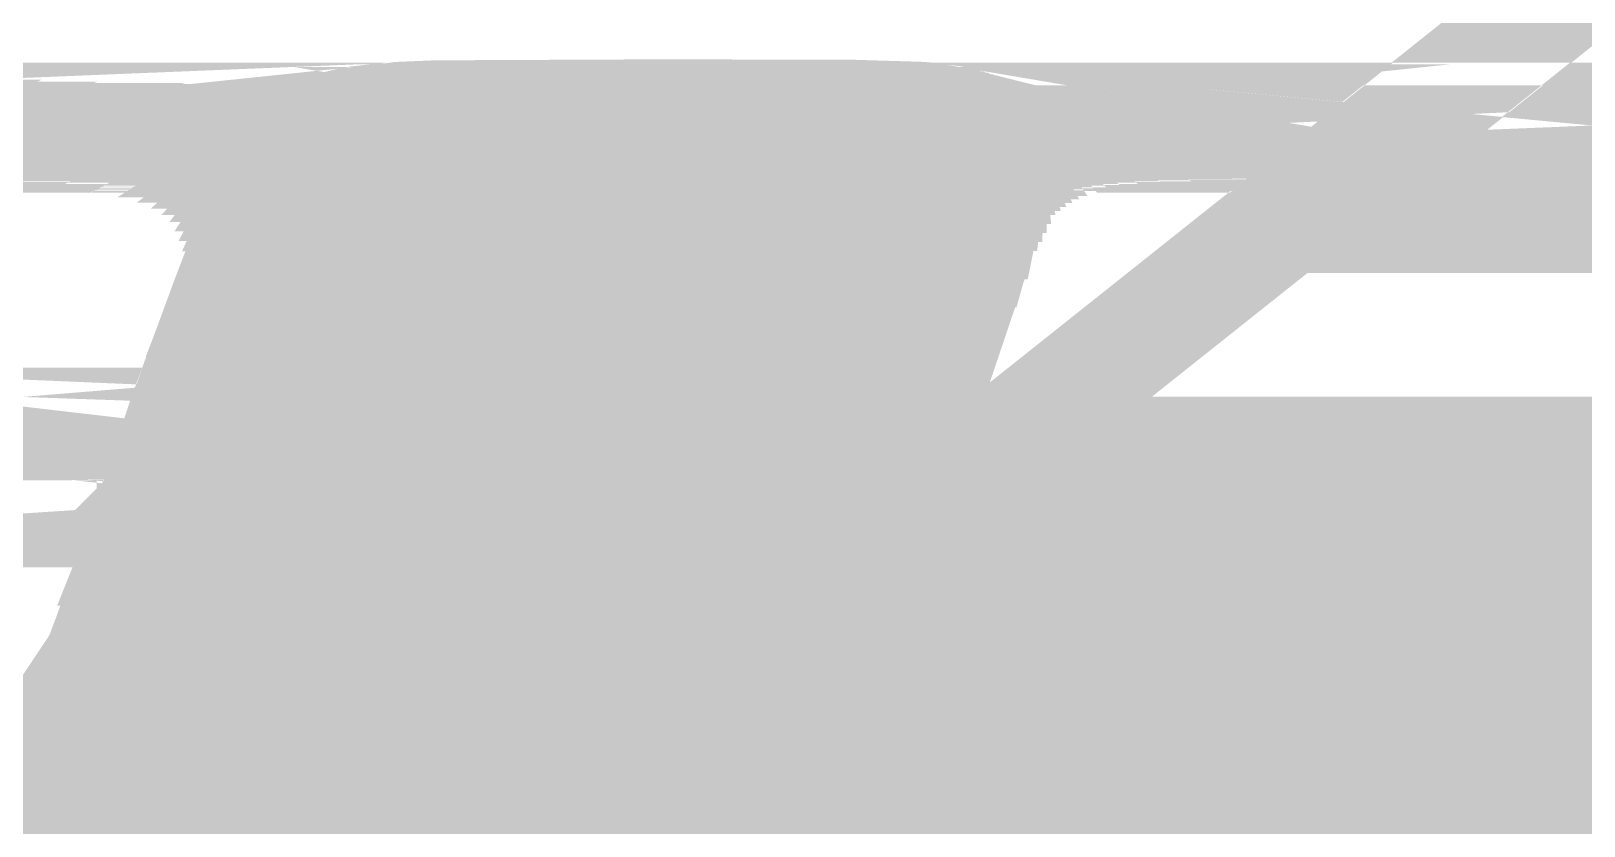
# Model space of a CAD drawing. Extents: x -22 to 239, y -29 to 162.
# Drawn here: x 196.616 to 198.012, y 33.1 to 33.814 of the extents above; entities that cross this region are included whole.
import ezdxf

# ---------------------------------------------------------------- set-up
doc = ezdxf.new("R2010")
doc.units = 0
doc.layers.add('2D_LINE_126', color=255, linetype='CONTINUOUS')

# ---------------------------------------------------------------- blocks, each defined once
blk = doc.blocks.new('SMOOTH_0$1')
at = {"const_width": 0.05}
blk.add_lwpolyline([(-0.025, 0, 1), (0.025, 0, 1)], format="xyb", close=True, dxfattribs=at)
blk = doc.blocks.new('DRAWING_129')
at = {"layer": '2D_LINE_126', "const_width": 0.1}
blk.add_lwpolyline([(-0.1483686667, 1.8909553333), (-0.4433653333, 1.6558786667), (-0.777588, 1.3902053333), (-0.780322, 1.3881973333), (-0.7832033333, 1.386402), (-0.7862133333, 1.384832), (-0.7893386667, 1.3834933333), (-0.790052, 1.383254), (-0.7907846667, 1.3830773333), (-0.79153, 1.3829633333), (-0.792282, 1.382914), (-0.7930353333, 1.38293), (-0.7937853333, 1.38301), (-0.7945246667, 1.3831546667), (-0.7952493333, 1.383362), (-0.7959533333, 1.3836306667), (-0.796632, 1.3839593333), (-0.79728, 1.3843446667), (-0.797892, 1.3847846667), (-0.798464, 1.3852753333), (-0.798992, 1.3858133333), (-0.7994713333, 1.3863946667), (-0.7998993333, 1.3870153333), (-0.8002746667, 1.3876753333), (-0.8011866667, 1.389642), (-0.8019393333, 1.3916773333), (-0.802528, 1.393766), (-0.802948, 1.3958946667), (-0.8031973333, 1.39805), (-0.803274, 1.4002186667), (-0.8031773333, 1.4023866667), (-0.802904, 1.404568), (-0.7987553333, 1.4247073333), (-0.7930866667, 1.444476), (-0.765842, 1.5245086667), (-0.7351, 1.615744), (-0.72806, 1.6408586667), (-0.722942, 1.6664193333), (-0.7219553333, 1.6745286667), (-0.7216013333, 1.6826766667), (-0.7218786667, 1.6908273333), (-0.7227913333, 1.6989653333), (-0.723508, 1.702648), (-0.7245313333, 1.7062653333), (-0.725852, 1.7097846667), (-0.7274613333, 1.7131813333), (-0.729348, 1.716432), (-0.7314993333, 1.7195146667), (-0.733934, 1.7224446667), (-0.7356733333, 1.7242213333), (-0.7375486667, 1.7258573333), (-0.7395473333, 1.7273406667), (-0.741656, 1.728662), (-0.7438626667, 1.729814), (-0.7461526667, 1.7307886667), (-0.748512, 1.73158), (-0.7509433333, 1.7321873333), (-0.7673213333, 1.7349646667), (-0.7839353333, 1.7365253333), (-0.8468006667, 1.7384153333), (-1.022608, 1.738742), (-1.2198706667, 1.73786), (-1.2550533333, 1.7364313333), (-1.290184, 1.732764), (-1.2982513333, 1.7313413333), (-1.3062006667, 1.729294), (-1.3139673333, 1.7266353333), (-1.321504, 1.7233826667), (-1.3288266667, 1.7195193333), (-1.3355213333, 1.7152546667), (-1.3418393333, 1.7104266667), (-1.3477226667, 1.705078), (-1.3531286667, 1.6992473333), (-1.358062, 1.6929146667), (-1.363504, 1.684572), (-1.3682546667, 1.6758006667), (-1.372302, 1.6665986667), (-1.4089826667, 1.571338), (-1.446836, 1.4681333333), (-1.479404, 1.3723893333), (-1.4876253333, 1.3477733333), (-1.50269, 1.3040213333), (-1.520386, 1.2531566667), (-1.5386606667, 1.2011586667), (-1.5566873333, 1.1500353333), (-1.5736353333, 1.1018053333), (-1.5878833333, 1.0611166667), (-1.5945273333, 1.0418753333)], dxfattribs=at)
for points in [[(-0.44289, 1.6552826667), (-0.147894, 1.8903593333), (0.6539666667, 1.8903593333), (0.3463433333, 1.6552826667)], [(-1.2198526667, 1.737098), (-1.095702, 1.7376533333), (-0.8468126667, 1.7376533333), (-0.828356, 1.737098)], [(-1.095702, 1.7376533333), (-1.0226046667, 1.73798), (-0.8468126667, 1.7376533333)], [(-1.2526946667, 1.735764), (-1.2198526667, 1.737098), (-0.828356, 1.737098), (-0.7839826667, 1.735764)], [(-1.2549993333, 1.7356706667), (-1.2526946667, 1.735764), (-0.7839826667, 1.735764), (-0.782986, 1.7356706667)], [(-2.35698, 1.7222706667), (-2.383656, 1.7244246667), (-1.79399, 1.7244246667), (-1.797122, 1.7222706667)], [(-2.383656, 1.7244246667), (-2.383672, 1.7244266667), (-1.7939866667, 1.7244266667), (-1.79399, 1.7244246667)], [(-1.290078, 1.7320086667), (-1.2690033333, 1.7342086667), (-0.7674213333, 1.7342086667), (-0.754448, 1.7320086667)], [(-1.2690033333, 1.7342086667), (-1.2549993333, 1.7356706667), (-0.782986, 1.7356706667), (-0.7674213333, 1.7342086667)], [(-1.29809, 1.730596), (-1.29666, 1.730848), (-0.748726, 1.730848), (-0.7479746667, 1.730596)], [(-1.29666, 1.730848), (-1.2932986667, 1.7314406667), (-0.7511, 1.7314406667), (-0.748726, 1.730848)], [(-1.2932986667, 1.7314406667), (-1.290078, 1.7320086667), (-0.754448, 1.7320086667), (-0.7511, 1.7314406667)], [(-1.305982, 1.7285633333), (-1.3038033333, 1.7291246667), (-0.744188, 1.7291246667), (-0.7431126667, 1.7285633333)], [(-1.3038033333, 1.7291246667), (-1.30011, 1.730076), (-0.7464233333, 1.730076), (-0.744188, 1.7291246667)], [(-1.30011, 1.730076), (-1.29809, 1.730596), (-0.7479746667, 1.730596), (-0.7464233333, 1.730076)], [(-1.3136926667, 1.725924), (-1.3113933333, 1.7267113333), (-0.7399773333, 1.7267113333), (-0.7389173333, 1.725924)], [(-1.3113933333, 1.7267113333), (-1.3076253333, 1.7280006667), (-0.7420353333, 1.7280006667), (-0.7399773333, 1.7267113333)], [(-1.3076253333, 1.7280006667), (-1.305982, 1.7285633333), (-0.7431126667, 1.7285633333), (-0.7420353333, 1.7280006667)], [(-1.321174, 1.7226946667), (-1.3189233333, 1.7236666667), (-0.736196, 1.7236666667), (-0.7352453333, 1.7226946667)], [(-1.3189233333, 1.7236666667), (-1.3152233333, 1.7252633333), (-0.7380273333, 1.7252633333), (-0.736196, 1.7236666667)], [(-1.3152233333, 1.7252633333), (-1.3136926667, 1.725924), (-0.7389173333, 1.725924), (-0.7380273333, 1.7252633333)], [(-2.3250606667, 1.7203826667), (-2.3410666667, 1.720986), (-1.7993706667, 1.720986), (-1.800426, 1.7203826667)], [(-2.28219, 1.7187686667), (-2.3250606667, 1.7203826667), (-1.800426, 1.7203826667), (-1.8038906667, 1.7187686667)], [(-2.268014, 1.7182346667), (-2.28219, 1.7187686667), (-1.8038906667, 1.7187686667), (-1.8053366667, 1.7182346667)], [(-2.0687906667, 1.715216), (-2.0856166667, 1.7153853333), (-1.817676, 1.7153853333), (-1.8211613333, 1.715216)], [(-2.3410666667, 1.720986), (-2.35698, 1.7222706667), (-1.797122, 1.7222706667), (-1.7993706667, 1.720986)], [(-2.0856166667, 1.7153853333), (-2.1080826667, 1.7156113333), (-1.8158633333, 1.7156113333), (-1.817676, 1.7153853333)], [(-2.1080826667, 1.7156113333), (-2.1205146667, 1.7158153333), (-1.814226, 1.7158153333), (-1.8158633333, 1.7156113333)], [(-2.219936, 1.717446), (-2.268014, 1.7182346667), (-1.8053366667, 1.7182346667), (-1.8074733333, 1.717446)], [(-2.1205146667, 1.7158153333), (-2.1624766667, 1.7165033333), (-1.810818, 1.7165033333), (-1.814226, 1.7158153333)], [(-2.1624766667, 1.7165033333), (-2.219936, 1.717446), (-1.8074733333, 1.717446), (-1.810818, 1.7165033333)], [(-1.328444, 1.71886), (-1.328078, 1.7190526667), (-0.732106, 1.7190526667), (-0.7319713333, 1.71886)], [(-1.328078, 1.7190526667), (-1.3226166667, 1.721934), (-0.7345, 1.721934), (-0.732106, 1.7190526667)], [(-1.3226166667, 1.721934), (-1.321174, 1.7226946667), (-0.7352453333, 1.7226946667), (-0.7345, 1.721934)], [(-1.3350846667, 1.7146293333), (-1.332898, 1.716022), (-0.7299906667, 1.716022), (-0.7291826667, 1.7146293333)], [(-1.332898, 1.716022), (-1.328444, 1.71886), (-0.7319713333, 1.71886), (-0.7299906667, 1.716022)], [(-1.3413506667, 1.7098413333), (-1.337444, 1.712826), (-0.728136, 1.712826), (-0.726722, 1.7098413333)], [(-1.337444, 1.712826), (-1.3350846667, 1.7146293333), (-0.7291826667, 1.7146293333), (-0.728136, 1.712826)], [(-1.34174, 1.7094866667), (-1.3413506667, 1.7098413333), (-0.726722, 1.7098413333), (-0.726554, 1.7094866667)], [(-1.347186, 1.704536), (-1.3455453333, 1.706028), (-0.725256, 1.706028), (-0.724834, 1.704536)], [(-1.3455453333, 1.706028), (-1.34174, 1.7094866667), (-0.726554, 1.7094866667), (-0.725256, 1.706028)], [(-1.352458, 1.69885), (-1.3491006667, 1.7024713333), (-0.72425, 1.7024713333), (-0.7235453333, 1.69885)], [(-1.352548, 1.6987526667), (-1.352458, 1.69885), (-0.7235453333, 1.69885), (-0.7235346667, 1.6987526667)], [(-1.3491006667, 1.7024713333), (-1.347186, 1.704536), (-0.724834, 1.704536), (-0.72425, 1.7024713333)], [(-1.3574413333, 1.692472), (-1.352548, 1.6987526667), (-0.7235346667, 1.6987526667), (-0.72283, 1.692472)], [(-1.3628493333, 1.6841813333), (-1.35855, 1.690772), (-0.7226393333, 1.690772), (-0.7224146667, 1.6841813333)], [(-1.36757, 1.6754653333), (-1.3636626667, 1.68268), (-0.722364, 1.68268), (-0.7226773333, 1.6754653333)], [(-1.35855, 1.690772), (-1.3574413333, 1.692472), (-0.72283, 1.692472), (-0.7226393333, 1.690772)], [(-1.3636626667, 1.68268), (-1.3628493333, 1.6841813333), (-0.7224146667, 1.6841813333), (-0.722364, 1.68268)], [(-1.3714953333, 1.6665406667), (-1.367954, 1.6745913333), (-0.7227153333, 1.6745913333), (-0.7236946667, 1.6665406667)], [(-1.367954, 1.6745913333), (-1.36757, 1.6754653333), (-0.7226773333, 1.6754653333), (-0.7227153333, 1.6745913333)], [(-1.3813286667, 1.6410366667), (-1.3715973333, 1.6663093333), (-0.7237413333, 1.6663093333), (-0.728802, 1.6410366667)], [(-1.3715973333, 1.6663093333), (-1.3714953333, 1.6665406667), (-0.7236946667, 1.6665406667), (-0.7237413333, 1.6663093333)], [(-0.4536013333, 1.6467686667), (-0.4428906667, 1.655282), (0.3463426667, 1.655282), (0.335202, 1.6467686667)], [(-0.4428906667, 1.655282), (-0.44289, 1.6552826667), (0.3463433333, 1.6552826667), (0.3463426667, 1.655282)], [(-1.3909813333, 1.615968), (-1.3813286667, 1.6410366667), (-0.728802, 1.6410366667), (-0.7358286667, 1.615968)], [(-0.719246, 1.435608), (-0.4536026667, 1.6467673333), (0.3352, 1.6467673333), (0.0603306667, 1.435608)], [(-0.4536026667, 1.6467673333), (-0.4536013333, 1.6467686667), (0.335202, 1.6467686667), (0.3352, 1.6467673333)], [(-1.408272, 1.571064), (-1.3909813333, 1.615968), (-0.7358286667, 1.615968), (-0.7509586667, 1.571064)], [(-1.425258, 1.524752), (-1.408272, 1.571064), (-0.7509586667, 1.571064), (-0.766564, 1.524752)], [(-1.4461173333, 1.4678793333), (-1.425258, 1.524752), (-0.766564, 1.524752), (-0.7859246667, 1.4678793333)], [(-3.679392, 1.4641693333), (-3.6775133333, 1.464326), (-3.102442, 1.464326), (-3.099902, 1.4641693333)], [(-2.4447173333, 1.4651586667), (-2.3872126667, 1.4665166667), (-1.957078, 1.4665166667), (-1.9253386667, 1.4651586667)], [(-2.4923806667, 1.4615533333), (-2.4499346667, 1.465036), (-1.924284, 1.465036), (-1.8944626667, 1.4615533333)], [(-2.4927533333, 1.4614933333), (-2.4923806667, 1.4615533333), (-1.8944626667, 1.4615533333), (-1.893948, 1.4614933333)], [(-2.4943386667, 1.4612373333), (-2.4927533333, 1.4614933333), (-1.893948, 1.4614933333), (-1.8926466667, 1.4612373333)], [(-2.4952986667, 1.4610033333), (-2.4943386667, 1.4612373333), (-1.8926466667, 1.4612373333), (-1.891456, 1.4610033333)], [(-2.4962666667, 1.4607666667), (-2.4952986667, 1.4610033333), (-1.891456, 1.4610033333), (-1.8906213333, 1.4607666667)], [(-2.4976113333, 1.4603226667), (-2.4962666667, 1.4607666667), (-1.8906213333, 1.4607666667), (-1.889054, 1.4603226667)], [(-2.4499346667, 1.465036), (-2.4447173333, 1.4651586667), (-1.9253386667, 1.4651586667), (-1.924284, 1.465036)], [(-1.4539946667, 1.4447213333), (-1.4461173333, 1.4678793333), (-0.7859246667, 1.4678793333), (-0.793808, 1.4447213333)], [(-1.4607313333, 1.4249173333), (-1.4540066667, 1.444686), (-0.7938193333, 1.444686), (-0.799488, 1.4249173333)], [(-1.4540066667, 1.444686), (-1.4540006667, 1.4447033333), (-0.793814, 1.4447033333), (-0.7938193333, 1.444686)], [(-1.4540006667, 1.4447033333), (-1.4539946667, 1.4447213333), (-0.793808, 1.4447213333), (-0.793814, 1.4447033333)], [(-0.719248, 1.4356066667), (-0.7192466667, 1.4356073333), (0.06033, 1.4356073333), (0.0603286667, 1.4356066667)], [(-0.777114, 1.3896086667), (-0.719248, 1.4356066667), (0.0603286667, 1.4356066667), (0.000888, 1.3896086667)], [(-0.7192466667, 1.4356073333), (-0.719246, 1.435608), (0.0603306667, 1.435608), (0.06033, 1.4356073333)], [(-1.4676013333, 1.4047213333), (-1.4607506667, 1.4248606667), (-0.799502, 1.4248606667), (-0.8036506667, 1.4047213333)], [(-1.4607506667, 1.4248606667), (-1.4607406667, 1.4248893333), (-0.799496, 1.4248893333), (-0.799502, 1.4248606667)], [(-1.4607406667, 1.4248893333), (-1.4607313333, 1.4249173333), (-0.799488, 1.4249173333), (-0.799496, 1.4248893333)], [(-1.4691213333, 1.4002526667), (-1.468384, 1.40242), (-0.8039386667, 1.40242), (-0.8040353333, 1.4002526667)], [(-1.468384, 1.40242), (-1.4683733333, 1.4024506667), (-0.8039373333, 1.4024506667), (-0.8039386667, 1.40242)], [(-1.4683633333, 1.4024813333), (-1.4676213333, 1.4046626667), (-0.80366, 1.4046626667), (-0.8039333333, 1.4024813333)], [(-1.4676113333, 1.4046926667), (-1.4676013333, 1.4047213333), (-0.8036506667, 1.4047213333), (-0.8036566667, 1.4046926667)], [(-1.4683733333, 1.4024506667), (-1.4683633333, 1.4024813333), (-0.8039333333, 1.4024813333), (-0.8039373333, 1.4024506667)], [(-1.4676213333, 1.4046626667), (-1.4676113333, 1.4046926667), (-0.8036566667, 1.4046926667), (-0.80366, 1.4046626667)], [(-1.47284, 1.3893213333), (-1.47283, 1.3893493333), (-0.8018906667, 1.3893493333), (-0.801878, 1.3893213333)], [(-1.4735086667, 1.3873546667), (-1.47284, 1.3893213333), (-0.801878, 1.3893213333), (-0.800966, 1.3873546667)], [(-1.4728206667, 1.3893773333), (-1.4721286667, 1.3914126667), (-0.802654, 1.3914126667), (-0.8019013333, 1.3893773333)], [(-1.4721286667, 1.3914126667), (-1.4721186667, 1.3914413333), (-0.8026646667, 1.3914413333), (-0.802654, 1.3914126667)], [(-1.47283, 1.3893493333), (-1.4728206667, 1.3893773333), (-0.8019013333, 1.3893773333), (-0.8018906667, 1.3893493333)], [(-1.4721186667, 1.3914413333), (-1.4721086667, 1.3914706667), (-0.8026726667, 1.3914706667), (-0.8026646667, 1.3914413333)], [(-1.4721086667, 1.3914706667), (-1.471398, 1.3935593333), (-0.8032613333, 1.3935593333), (-0.8026726667, 1.3914706667)], [(-1.471398, 1.3935593333), (-1.471388, 1.3935886667), (-0.8032693333, 1.3935886667), (-0.8032613333, 1.3935593333)], [(-1.471388, 1.3935886667), (-1.471378, 1.393618), (-0.8032753333, 1.393618), (-0.8032693333, 1.3935886667)], [(-1.471378, 1.393618), (-1.470654, 1.3957473333), (-0.8036953333, 1.3957473333), (-0.8032753333, 1.393618)], [(-1.470644, 1.3957766667), (-1.4706333333, 1.3958073333), (-0.8037046667, 1.3958073333), (-0.8037013333, 1.3957766667)], [(-1.470654, 1.3957473333), (-1.470644, 1.3957766667), (-0.8037013333, 1.3957766667), (-0.8036953333, 1.3957473333)], [(-1.4706333333, 1.3958073333), (-1.4699, 1.3979626667), (-0.803954, 1.3979626667), (-0.8037046667, 1.3958073333)], [(-1.46988, 1.3980233333), (-1.469142, 1.400192), (-0.8040353333, 1.400192), (-0.8039586667, 1.3980233333)], [(-1.469132, 1.400222), (-1.4691213333, 1.4002526667), (-0.8040353333, 1.4002526667), (-0.8040366667, 1.400222)], [(-1.4699, 1.3979626667), (-1.46989, 1.3979926667), (-0.8039573333, 1.3979926667), (-0.803954, 1.3979626667)], [(-1.46989, 1.3979926667), (-1.46988, 1.3980233333), (-0.8039586667, 1.3980233333), (-0.8039573333, 1.3979926667)], [(-1.469142, 1.400192), (-1.469132, 1.400222), (-0.8040366667, 1.400222), (-0.8040353333, 1.400192)], [(-0.7798713333, 1.3875833333), (-0.7771366667, 1.3895913333), (0.0008653333, 1.3895913333), (-0.00173, 1.3875833333)], [(-0.7771366667, 1.3895913333), (-0.777124, 1.3896006667), (0.0008773333, 1.3896006667), (0.0008653333, 1.3895913333)], [(-0.777124, 1.3896006667), (-0.777114, 1.3896086667), (0.000888, 1.3896086667), (0.0008773333, 1.3896006667)], [(-0.792232, 1.382154), (-0.79148, 1.3822026667), (-0.0086826667, 1.3822026667), (-0.008746, 1.382154)], [(-0.7922646667, 1.3821513333), (-0.792232, 1.382154), (-0.008746, 1.382154), (-0.0087486667, 1.3821513333)], [(-0.79148, 1.3822026667), (-0.7914473333, 1.3822053333), (-0.00868, 1.3822053333), (-0.0086826667, 1.3822026667)], [(-1.4752726667, 1.3821686667), (-1.4752713333, 1.382172), (-0.7931166667, 1.382172), (-0.7930846667, 1.3821686667)], [(-1.4752713333, 1.382172), (-1.4752446667, 1.382252), (-0.793866, 1.382252), (-0.7931166667, 1.382172)], [(-1.4752446667, 1.382252), (-1.4752433333, 1.382256), (-0.7938986667, 1.382256), (-0.793866, 1.382252)], [(-1.4752733333, 1.382168), (-1.4752726667, 1.3821686667), (-0.7930846667, 1.3821686667), (-0.7930513333, 1.382168)], [(-1.4786826667, 1.372144), (-1.4752786667, 1.3821513333), (-0.0087486667, 1.3821513333), (-0.021682, 1.372144)], [(-1.4748973333, 1.3832733333), (-1.474892, 1.383288), (-0.796994, 1.383288), (-0.796964, 1.3832733333)], [(-1.47519, 1.3824126667), (-1.4751866667, 1.382422), (-0.7947346667, 1.382422), (-0.7947033333, 1.3824126667)], [(-1.4745933333, 1.384166), (-1.4745866667, 1.3841846667), (-0.7983633333, 1.3841846667), (-0.7983366667, 1.384166)], [(-1.4744126667, 1.3846973333), (-1.4744053333, 1.384718), (-0.7989846667, 1.384718), (-0.79896, 1.3846973333)], [(-1.4752413333, 1.382262), (-1.475192, 1.3824066667), (-0.7946706667, 1.3824066667), (-0.7939313333, 1.382262)], [(-1.4751093333, 1.38265), (-1.4750173333, 1.3829186667), (-0.7962253333, 1.3829186667), (-0.7955213333, 1.38265)], [(-1.4751866667, 1.382422), (-1.475116, 1.3826293333), (-0.7954593333, 1.3826293333), (-0.7947346667, 1.382422)], [(-1.47475, 1.3837066667), (-1.4747433333, 1.383726), (-0.797724, 1.383726), (-0.7976973333, 1.3837066667)], [(-1.4748866667, 1.3833046667), (-1.4747553333, 1.38369), (-0.7976693333, 1.38369), (-0.797022, 1.3833046667)], [(-1.4750086667, 1.3829446667), (-1.4748973333, 1.3832733333), (-0.796964, 1.3832733333), (-0.796286, 1.3829446667)], [(-1.4752786667, 1.382152), (-1.4752733333, 1.382168), (-0.7930513333, 1.382168), (-0.792298, 1.382152)], [(-1.4752433333, 1.382256), (-1.4752413333, 1.382262), (-0.7939313333, 1.382262), (-0.7938986667, 1.382256)], [(-1.4747433333, 1.383726), (-1.4745933333, 1.384166), (-0.7983366667, 1.384166), (-0.797724, 1.383726)], [(-1.475192, 1.3824066667), (-1.47519, 1.3824126667), (-0.7947033333, 1.3824126667), (-0.7946706667, 1.3824066667)], [(-1.4751133333, 1.382638), (-1.4751093333, 1.38265), (-0.7955213333, 1.38265), (-0.79549, 1.382638)], [(-1.4739913333, 1.385936), (-1.473982, 1.3859626667), (-0.8000986667, 1.3859626667), (-0.80008, 1.385936)], [(-1.47458, 1.384206), (-1.4744126667, 1.3846973333), (-0.79896, 1.3846973333), (-0.798388, 1.384206)], [(-1.4750173333, 1.3829186667), (-1.4750133333, 1.3829306667), (-0.796256, 1.3829306667), (-0.7962253333, 1.3829186667)], [(-1.4750133333, 1.3829306667), (-1.4750086667, 1.3829446667), (-0.796286, 1.3829446667), (-0.796256, 1.3829306667)], [(-1.4737713333, 1.3865826667), (-1.473762, 1.3866093333), (-0.8005446667, 1.3866093333), (-0.8005266667, 1.3865826667)], [(-1.4742146667, 1.38528), (-1.4742066667, 1.3853033333), (-0.7995586667, 1.3853033333), (-0.799536, 1.38528)], [(-1.4743973333, 1.384742), (-1.4742146667, 1.38528), (-0.799536, 1.38528), (-0.799008, 1.384742)], [(-1.4742066667, 1.3853033333), (-1.474198, 1.3853286667), (-0.7995793333, 1.3853286667), (-0.7995586667, 1.3853033333)], [(-1.474198, 1.3853286667), (-1.474, 1.38591), (-0.8000593333, 1.38591), (-0.7995793333, 1.3853286667)], [(-1.4735186667, 1.387326), (-1.4735086667, 1.3873546667), (-0.800966, 1.3873546667), (-0.8009526667, 1.387326)], [(-1.473982, 1.3859626667), (-1.4737713333, 1.3865826667), (-0.8005266667, 1.3865826667), (-0.8000986667, 1.3859626667)], [(-1.4744053333, 1.384718), (-1.4743973333, 1.384742), (-0.799008, 1.384742), (-0.7989846667, 1.384718)], [(-1.473762, 1.3866093333), (-1.473752, 1.3866386667), (-0.8005613333, 1.3866386667), (-0.8005446667, 1.3866093333)], [(-1.473752, 1.3866386667), (-1.473528, 1.3872986667), (-0.8009366667, 1.3872986667), (-0.8005613333, 1.3866386667)], [(-1.473528, 1.3872986667), (-1.4735186667, 1.387326), (-0.8009526667, 1.387326), (-0.8009366667, 1.3872986667)], [(-1.474892, 1.383288), (-1.4748866667, 1.3833046667), (-0.797022, 1.3833046667), (-0.796994, 1.383288)], [(-1.474, 1.38591), (-1.4739913333, 1.385936), (-0.80008, 1.385936), (-0.8000593333, 1.38591)], [(-1.4747553333, 1.38369), (-1.47475, 1.3837066667), (-0.7976973333, 1.3837066667), (-0.7976693333, 1.38369)], [(-1.475116, 1.3826293333), (-1.4751133333, 1.382638), (-0.79549, 1.382638), (-0.7954593333, 1.3826293333)], [(-1.4745866667, 1.3841846667), (-1.47458, 1.384206), (-0.798388, 1.384206), (-0.7983633333, 1.3841846667)], [(-1.4752786667, 1.3821513333), (-1.4752786667, 1.382152), (-0.792298, 1.382152), (-0.7922646667, 1.3821513333)], [(-0.7914473333, 1.3822053333), (-0.7914146667, 1.38221), (-0.0086733333, 1.38221), (-0.00868, 1.3822053333)], [(-0.79067, 1.382324), (-0.7906373333, 1.3823286667), (-0.00852, 1.3823286667), (-0.0085266667, 1.382324)], [(-0.7914146667, 1.38221), (-0.79067, 1.382324), (-0.0085266667, 1.382324), (-0.0086733333, 1.38221)], [(-0.7898726667, 1.382514), (-0.7898413333, 1.3825213333), (-0.0082713333, 1.3825213333), (-0.0082813333, 1.382514)], [(-0.7906053333, 1.3823366667), (-0.7898726667, 1.382514), (-0.0082813333, 1.382514), (-0.00851, 1.3823366667)], [(-0.7906373333, 1.3823286667), (-0.7906053333, 1.3823366667), (-0.00851, 1.3823366667), (-0.00852, 1.3823286667)], [(-0.78981, 1.382532), (-0.789096, 1.3827713333), (-0.007948, 1.3827713333), (-0.0082573333, 1.382532)], [(-0.7898413333, 1.3825213333), (-0.78981, 1.382532), (-0.0082573333, 1.382532), (-0.0082713333, 1.3825213333)], [(-0.789096, 1.3827713333), (-0.7890666667, 1.3827813333), (-0.0079353333, 1.3827813333), (-0.007948, 1.3827713333)], [(-0.7890386667, 1.3827933333), (-0.7859133333, 1.3841313333), (-0.0061906667, 1.3841313333), (-0.00792, 1.3827933333)], [(-0.7890666667, 1.3827813333), (-0.7890386667, 1.3827933333), (-0.00792, 1.3827933333), (-0.0079353333, 1.3827813333)], [(-0.7859133333, 1.3841313333), (-0.7858866667, 1.3841426667), (-0.006176, 1.3841426667), (-0.0061906667, 1.3841313333)], [(-0.7858606667, 1.3841566667), (-0.7828506667, 1.3857266667), (-0.0041286667, 1.3857266667), (-0.006158, 1.3841566667)], [(-0.7858866667, 1.3841426667), (-0.7858606667, 1.3841566667), (-0.006158, 1.3841566667), (-0.006176, 1.3841426667)], [(-0.7828506667, 1.3857266667), (-0.7828246667, 1.3857406667), (-0.0041113333, 1.3857406667), (-0.0041286667, 1.3857266667)], [(-0.7828246667, 1.3857406667), (-0.7828006667, 1.3857553333), (-0.0040913333, 1.3857553333), (-0.0041113333, 1.3857406667)], [(-0.7828006667, 1.3857553333), (-0.7799193333, 1.3875506667), (-0.001772, 1.3875506667), (-0.0040913333, 1.3857553333)], [(-0.7799193333, 1.3875506667), (-0.7798946667, 1.387566), (-0.001752, 1.387566), (-0.001772, 1.3875506667)], [(-0.7798946667, 1.387566), (-0.7798713333, 1.3875833333), (-0.00173, 1.3875833333), (-0.001752, 1.387566)], [(-1.4869026667, 1.347532), (-1.4786826667, 1.372144), (-0.021682, 1.372144), (-0.0534866667, 1.347532)], [(-1.50197, 1.3037733333), (-1.4869046667, 1.3475253333), (-0.0534953333, 1.3475253333), (-0.110034, 1.3037733333)], [(-1.4869046667, 1.3475253333), (-1.4869033333, 1.3475286667), (-0.0534906667, 1.3475286667), (-0.0534953333, 1.3475253333)], [(-1.4869033333, 1.3475286667), (-1.4869026667, 1.347532), (-0.0534866667, 1.347532), (-0.0534906667, 1.3475286667)], [(-1.506968, 1.289406), (-1.5052653333, 1.2943006667), (-0.1204066667, 1.2943006667), (-0.1244733333, 1.289406)], [(-1.5052566667, 1.294326), (-1.505248, 1.2943493333), (-0.1203626667, 1.2943493333), (-0.120386, 1.294326)], [(-1.5036666667, 1.2988966667), (-1.5036586667, 1.298918), (-0.1158373333, 1.298918), (-0.1158626667, 1.2988966667)], [(-1.505248, 1.2943493333), (-1.5036746667, 1.2988726667), (-0.115886, 1.2988726667), (-0.1203626667, 1.2943493333)], [(-1.5052653333, 1.2943006667), (-1.5052566667, 1.294326), (-0.120386, 1.294326), (-0.1204066667, 1.2943006667)], [(-1.5022193333, 1.303056), (-1.5022153333, 1.3030666667), (-0.1109466667, 1.3030666667), (-0.1109593333, 1.303056)], [(-1.5036586667, 1.298918), (-1.5022193333, 1.303056), (-0.1109593333, 1.303056), (-0.1158373333, 1.298918)], [(-1.5036746667, 1.2988726667), (-1.5036666667, 1.2988966667), (-0.1158626667, 1.2988966667), (-0.115886, 1.2988726667)], [(-1.502212, 1.3030773333), (-1.5019706667, 1.3037713333), (-0.1100366667, 1.3037713333), (-0.1109326667, 1.3030773333)], [(-1.5019706667, 1.3037713333), (-1.50197, 1.3037733333), (-0.110034, 1.3037733333), (-0.1100366667, 1.3037713333)], [(-1.5022153333, 1.3030666667), (-1.502212, 1.3030773333), (-0.1109326667, 1.3030773333), (-0.1109466667, 1.3030666667)], [(-1.51094, 1.2779893333), (-1.5109286667, 1.2780206667), (-0.130658, 1.2780206667), (-0.130666, 1.2779893333)], [(-1.5114953333, 1.2763926667), (-1.5109513333, 1.2779566667), (-0.130672, 1.2779566667), (-0.1309446667, 1.2763926667)], [(-1.5103953333, 1.2795553333), (-1.510384, 1.2795866667), (-0.1302426667, 1.2795866667), (-0.1302506667, 1.2795553333)], [(-1.5109286667, 1.2780206667), (-1.5103953333, 1.2795553333), (-0.1302506667, 1.2795553333), (-0.130658, 1.2780206667)], [(-1.5109513333, 1.2779566667), (-1.51094, 1.2779893333), (-0.130666, 1.2779893333), (-0.130672, 1.2779566667)], [(-1.509854, 1.2811113333), (-1.5098426667, 1.2811426667), (-0.129682, 1.2811426667), (-0.1296933333, 1.2811113333)], [(-1.5103733333, 1.279618), (-1.509854, 1.2811113333), (-0.1296933333, 1.2811113333), (-0.1302313333, 1.279618)], [(-1.5093206667, 1.2826446667), (-1.5093106667, 1.2826726667), (-0.1289726667, 1.2826726667), (-0.1289893333, 1.2826446667)], [(-1.510384, 1.2795866667), (-1.5103733333, 1.279618), (-0.1302313333, 1.279618), (-0.1302426667, 1.2795866667)], [(-1.5098326667, 1.2811726667), (-1.5093313333, 1.282614), (-0.1290033333, 1.282614), (-0.129668, 1.2811726667)], [(-1.5093313333, 1.282614), (-1.5093206667, 1.2826446667), (-0.1289893333, 1.2826446667), (-0.1290033333, 1.282614)], [(-1.5093106667, 1.2826726667), (-1.508828, 1.28406), (-0.12818, 1.28406), (-0.1289726667, 1.2826726667)], [(-1.508828, 1.28406), (-1.508818, 1.2840886667), (-0.128164, 1.2840886667), (-0.12818, 1.28406)], [(-1.5098426667, 1.2811426667), (-1.5098326667, 1.2811726667), (-0.129668, 1.2811726667), (-0.129682, 1.2811426667)], [(-1.5088086667, 1.284116), (-1.5069866667, 1.2893526667), (-0.124514, 1.2893526667), (-0.1281446667, 1.284116)], [(-1.508818, 1.2840886667), (-1.5088086667, 1.284116), (-0.1281446667, 1.284116), (-0.128164, 1.2840886667)], [(-1.5069773333, 1.2893806667), (-1.506968, 1.289406), (-0.1244733333, 1.289406), (-0.1244946667, 1.2893806667)], [(-1.5069866667, 1.2893526667), (-1.5069773333, 1.2893806667), (-0.1244946667, 1.2893806667), (-0.124514, 1.2893526667)], [(-1.519666, 1.252906), (-1.514356, 1.2681713333), (-0.1302306667, 1.2681713333), (-0.125022, 1.252906)], [(-1.5143473333, 1.268196), (-1.514338, 1.2682213333), (-0.130246, 1.2682213333), (-0.1302393333, 1.268196)], [(-1.514356, 1.2681713333), (-1.5143473333, 1.268196), (-0.1302393333, 1.268196), (-0.1302306667, 1.2681713333)], [(-1.514338, 1.2682213333), (-1.5138053333, 1.269752), (-0.1306533333, 1.269752), (-0.130246, 1.2682213333)], [(-1.5137833333, 1.2698166667), (-1.5132393333, 1.27138), (-0.130942, 1.27138), (-0.1306673333, 1.2698166667)], [(-1.5137946667, 1.269784), (-1.5137833333, 1.2698166667), (-0.1306673333, 1.2698166667), (-0.130662, 1.269784)], [(-1.5126553333, 1.2730593333), (-1.5126433333, 1.2730926667), (-0.1310913333, 1.2730926667), (-0.1310913333, 1.2730593333)], [(-1.5132166667, 1.2714453333), (-1.5126666667, 1.2730266667), (-0.1310886667, 1.2730266667), (-0.1309506667, 1.2714453333)], [(-1.5132393333, 1.27138), (-1.513228, 1.2714126667), (-0.1309473333, 1.2714126667), (-0.130942, 1.27138)], [(-1.513228, 1.2714126667), (-1.5132166667, 1.2714453333), (-0.1309506667, 1.2714453333), (-0.1309473333, 1.2714126667)], [(-1.5138053333, 1.269752), (-1.5137946667, 1.269784), (-0.130662, 1.269784), (-0.1306533333, 1.269752)], [(-1.5126433333, 1.2730926667), (-1.5120913333, 1.27468), (-0.131092, 1.27468), (-0.1310913333, 1.2730926667)], [(-1.5126666667, 1.2730266667), (-1.5126553333, 1.2730593333), (-0.1310913333, 1.2730593333), (-0.1310886667, 1.2730266667)], [(-1.5120686667, 1.274746), (-1.511518, 1.2763273333), (-0.1309526667, 1.2763273333), (-0.1310893333, 1.274746)], [(-1.51208, 1.2747133333), (-1.5120686667, 1.274746), (-0.1310893333, 1.274746), (-0.131092, 1.2747133333)], [(-1.5120913333, 1.27468), (-1.51208, 1.2747133333), (-0.131092, 1.2747133333), (-0.131092, 1.27468)], [(-1.511518, 1.2763273333), (-1.5115066667, 1.27636), (-0.13095, 1.27636), (-0.1309526667, 1.2763273333)], [(-1.5115066667, 1.27636), (-1.5114953333, 1.2763926667), (-0.1309446667, 1.2763926667), (-0.13095, 1.27636)], [(-1.5196673333, 1.252904), (-1.519666, 1.252906), (-0.125022, 1.252906), (-0.1250213333, 1.252904)], [(-1.5303686667, 1.2224533333), (-1.5196673333, 1.252904), (-0.1250213333, 1.252904), (-0.1146306667, 1.2224533333)], [(-1.5379413333, 1.200906), (-1.5303813333, 1.2224173333), (-0.1146173333, 1.2224173333), (-0.106038, 1.200906)], [(-1.5303753333, 1.222436), (-1.5303686667, 1.2224533333), (-0.1146306667, 1.2224533333), (-0.1146246667, 1.222436)], [(-1.5303813333, 1.2224173333), (-1.5303753333, 1.222436), (-0.1146246667, 1.222436), (-0.1146173333, 1.2224173333)], [(-1.537942, 1.2009053333), (-1.5379413333, 1.200906), (-0.106038, 1.200906), (-0.1060373333, 1.2009053333)], [(-1.5539466667, 1.1555166667), (-1.537942, 1.2009053333), (-0.1060373333, 1.2009053333), (-0.0879346667, 1.1555166667)], [(-1.5559686667, 1.149782), (-1.5539546667, 1.1554946667), (-0.0879253333, 1.1554946667), (-0.0854333333, 1.149782)], [(-1.5539546667, 1.1554946667), (-1.5539506667, 1.1555053333), (-0.08793, 1.1555053333), (-0.0879253333, 1.1554946667)], [(-1.5539506667, 1.1555053333), (-1.5539466667, 1.1555166667), (-0.0879346667, 1.1555166667), (-0.08793, 1.1555053333)], [(-1.572916, 1.1015533333), (-1.5559686667, 1.149782), (-0.0854333333, 1.149782), (-0.0643986667, 1.1015533333)], [(-1.587164, 1.0608646667), (-1.572916, 1.1015533333), (-0.0643986667, 1.1015533333), (-0.046652, 1.0608646667)], [(-1.591076, 1.0495346667), (-1.587164, 1.0608646667), (-0.046652, 1.0608646667), (-0.04171, 1.0495346667)]]:
    blk.add_lwpolyline(points, close=True, dxfattribs=at)
at = {"layer": '2D_LINE_126'}
for p in [(-1.095702, 1.7376533333), (-1.095702, 1.7376533333), (-1.0226046667, 1.73798), (-1.3189233333, 1.7236666667), (-1.3189233333, 1.7236666667), (-1.3152233333, 1.7252633333), (-1.3152233333, 1.7252633333), (-1.3136926667, 1.725924), (-1.3136926667, 1.725924), (-1.3113933333, 1.7267113333), (-1.3113933333, 1.7267113333), (-1.3076253333, 1.7280006667), (-1.3076253333, 1.7280006667), (-1.305982, 1.7285633333), (-1.305982, 1.7285633333), (-1.3038033333, 1.7291246667), (-1.3038033333, 1.7291246667), (-1.30011, 1.730076), (-1.30011, 1.730076), (-1.29809, 1.730596), (-1.29809, 1.730596), (-1.29666, 1.730848), (-1.29666, 1.730848), (-1.2932986667, 1.7314406667), (-1.2932986667, 1.7314406667), (-1.290078, 1.7320086667), (-1.290078, 1.7320086667), (-1.2690033333, 1.7342086667), (-1.2690033333, 1.7342086667), (-1.2549993333, 1.7356706667), (-1.2549993333, 1.7356706667), (-1.2526946667, 1.735764), (-1.2526946667, 1.735764), (-1.2198526667, 1.737098), (-1.2198526667, 1.737098), (-0.828356, 1.737098), (-0.7839826667, 1.735764), (-0.7839826667, 1.735764), (-0.782986, 1.7356706667), (-0.782986, 1.7356706667), (-0.7674213333, 1.7342086667), (-0.7674213333, 1.7342086667), (-0.754448, 1.7320086667), (-0.754448, 1.7320086667), (-0.7511, 1.7314406667), (-0.7511, 1.7314406667), (-0.748726, 1.730848), (-0.748726, 1.730848), (-0.7479746667, 1.730596), (-0.7479746667, 1.730596), (-0.7464233333, 1.730076), (-0.7464233333, 1.730076), (-0.744188, 1.7291246667), (-0.744188, 1.7291246667), (-0.7431126667, 1.7285633333), (-0.7431126667, 1.7285633333), (-0.7420353333, 1.7280006667), (-0.7420353333, 1.7280006667), (-0.7399773333, 1.7267113333), (-0.7399773333, 1.7267113333), (-0.7389173333, 1.725924), (-0.7389173333, 1.725924), (-0.7380273333, 1.7252633333), (-0.7380273333, 1.7252633333), (-0.736196, 1.7236666667), (-0.736196, 1.7236666667), (-1.3413506667, 1.7098413333), (-1.3413506667, 1.7098413333), (-1.337444, 1.712826), (-1.337444, 1.712826), (-1.3350846667, 1.7146293333), (-1.3350846667, 1.7146293333), (-1.332898, 1.716022), (-1.332898, 1.716022), (-1.328444, 1.71886), (-1.328444, 1.71886), (-1.328078, 1.7190526667), (-1.328078, 1.7190526667), (-1.3226166667, 1.721934), (-1.3226166667, 1.721934), (-1.321174, 1.7226946667), (-1.321174, 1.7226946667), (-0.7352453333, 1.7226946667), (-0.7352453333, 1.7226946667), (-0.7345, 1.721934), (-0.7345, 1.721934), (-0.732106, 1.7190526667), (-0.732106, 1.7190526667), (-0.7319713333, 1.71886), (-0.7319713333, 1.71886), (-0.7299906667, 1.716022), (-0.7299906667, 1.716022), (-0.7291826667, 1.7146293333), (-0.7291826667, 1.7146293333), (-0.728136, 1.712826), (-0.728136, 1.712826), (-0.726722, 1.7098413333), (-0.726722, 1.7098413333), (-1.352548, 1.6987526667), (-1.352548, 1.6987526667), (-1.352458, 1.69885), (-1.352458, 1.69885), (-1.3491006667, 1.7024713333), (-1.3491006667, 1.7024713333), (-1.347186, 1.704536), (-1.347186, 1.704536), (-1.3455453333, 1.706028), (-1.3455453333, 1.706028), (-1.34174, 1.7094866667), (-1.34174, 1.7094866667), (-0.726554, 1.7094866667), (-0.726554, 1.7094866667), (-0.725256, 1.706028), (-0.725256, 1.706028), (-0.724834, 1.704536), (-0.724834, 1.704536), (-0.72425, 1.7024713333), (-0.72425, 1.7024713333), (-0.7235453333, 1.69885), (-0.7235453333, 1.69885), (-0.7235346667, 1.6987526667), (-0.7235346667, 1.6987526667), (-1.3636626667, 1.68268), (-1.3636626667, 1.68268), (-1.3628493333, 1.6841813333), (-1.3628493333, 1.6841813333), (-1.35855, 1.690772), (-1.35855, 1.690772), (-1.3574413333, 1.692472), (-1.3574413333, 1.692472), (-0.72283, 1.692472), (-0.72283, 1.692472), (-0.7226393333, 1.690772), (-0.7226393333, 1.690772), (-0.7224146667, 1.6841813333), (-0.7224146667, 1.6841813333), (-0.722364, 1.68268), (-0.722364, 1.68268), (-1.367954, 1.6745913333), (-1.367954, 1.6745913333), (-1.36757, 1.6754653333), (-1.36757, 1.6754653333), (-0.7227153333, 1.6745913333), (-0.7227153333, 1.6745913333), (-0.7226773333, 1.6754653333), (-0.7226773333, 1.6754653333), (-1.3715973333, 1.6663093333), (-1.3715973333, 1.6663093333), (-1.3714953333, 1.6665406667), (-1.3714953333, 1.6665406667), (-0.7237413333, 1.6663093333), (-0.7237413333, 1.6663093333), (-0.7236946667, 1.6665406667), (-0.7236946667, 1.6665406667), (-0.4428906667, 1.655282), (-0.4428906667, 1.655282), (-0.44289, 1.6552826667), (-0.44289, 1.6552826667), (-1.3813286667, 1.6410366667), (-1.3813286667, 1.6410366667), (-0.728802, 1.6410366667), (-0.728802, 1.6410366667), (-0.4536026667, 1.6467673333), (-0.4536026667, 1.6467673333), (-0.4536013333, 1.6467686667), (-0.4536013333, 1.6467686667), (-1.3909813333, 1.615968), (-1.3909813333, 1.615968), (-0.7358286667, 1.615968), (-0.7358286667, 1.615968), (-1.408272, 1.571064), (-1.408272, 1.571064), (-0.7509586667, 1.571064), (-0.7509586667, 1.571064), (-1.425258, 1.524752), (-1.425258, 1.524752), (-0.766564, 1.524752), (-0.766564, 1.524752), (-1.4461173333, 1.4678793333), (-1.4461173333, 1.4678793333), (-0.7859246667, 1.4678793333), (-0.7859246667, 1.4678793333), (-1.4540066667, 1.444686), (-1.4540066667, 1.444686), (-1.4540006667, 1.4447033333), (-1.4540006667, 1.4447033333), (-1.4539946667, 1.4447213333), (-1.4539946667, 1.4447213333), (-0.7938193333, 1.444686), (-0.7938193333, 1.444686), (-0.793814, 1.4447033333), (-0.793814, 1.4447033333), (-0.793808, 1.4447213333), (-0.793808, 1.4447213333), (-0.719248, 1.4356066667), (-0.719248, 1.4356066667), (-0.7192466667, 1.4356073333), (-0.7192466667, 1.4356073333), (-0.719246, 1.435608), (-0.719246, 1.435608), (-1.4607506667, 1.4248606667), (-1.4607506667, 1.4248606667), (-1.4607406667, 1.4248893333), (-1.4607406667, 1.4248893333), (-1.4607313333, 1.4249173333), (-1.4607313333, 1.4249173333), (-0.799502, 1.4248606667), (-0.799502, 1.4248606667), (-0.799496, 1.4248893333), (-0.799496, 1.4248893333), (-0.799488, 1.4249173333), (-0.799488, 1.4249173333), (-1.468384, 1.40242), (-1.468384, 1.40242), (-1.4683733333, 1.4024506667), (-1.4683733333, 1.4024506667), (-1.4683633333, 1.4024813333), (-1.4683633333, 1.4024813333), (-1.4676213333, 1.4046626667), (-1.4676213333, 1.4046626667), (-1.4676113333, 1.4046926667), (-1.4676113333, 1.4046926667), (-1.4676013333, 1.4047213333), (-1.4676013333, 1.4047213333), (-0.8039386667, 1.40242), (-0.8039386667, 1.40242), (-0.8039373333, 1.4024506667), (-0.8039373333, 1.4024506667), (-0.8039333333, 1.4024813333), (-0.8039333333, 1.4024813333), (-0.80366, 1.4046626667), (-0.80366, 1.4046626667), (-0.8036566667, 1.4046926667), (-0.8036566667, 1.4046926667), (-0.8036506667, 1.4047213333), (-0.8036506667, 1.4047213333), (-1.47284, 1.3893213333), (-1.47284, 1.3893213333), (-1.47283, 1.3893493333), (-1.47283, 1.3893493333), (-1.4728206667, 1.3893773333), (-1.4728206667, 1.3893773333), (-1.4721286667, 1.3914126667), (-1.4721286667, 1.3914126667), (-1.4721186667, 1.3914413333), (-1.4721186667, 1.3914413333), (-1.4721086667, 1.3914706667), (-1.4721086667, 1.3914706667), (-1.471398, 1.3935593333), (-1.471398, 1.3935593333), (-1.471388, 1.3935886667), (-1.471388, 1.3935886667), (-1.471378, 1.393618), (-1.471378, 1.393618), (-1.470654, 1.3957473333), (-1.470654, 1.3957473333), (-1.470644, 1.3957766667), (-1.470644, 1.3957766667), (-1.4706333333, 1.3958073333), (-1.4706333333, 1.3958073333), (-1.4699, 1.3979626667), (-1.4699, 1.3979626667), (-1.46989, 1.3979926667), (-1.46989, 1.3979926667), (-1.46988, 1.3980233333), (-1.46988, 1.3980233333), (-1.469142, 1.400192), (-1.469142, 1.400192), (-1.469132, 1.400222), (-1.469132, 1.400222), (-1.4691213333, 1.4002526667), (-1.4691213333, 1.4002526667), (-0.8040366667, 1.400222), (-0.8040366667, 1.400222), (-0.8040353333, 1.4002526667), (-0.8040353333, 1.4002526667), (-0.8040353333, 1.400192), (-0.8040353333, 1.400192), (-0.8039586667, 1.3980233333), (-0.8039586667, 1.3980233333), (-0.8039573333, 1.3979926667), (-0.8039573333, 1.3979926667), (-0.803954, 1.3979626667), (-0.803954, 1.3979626667), (-0.8037046667, 1.3958073333), (-0.8037046667, 1.3958073333), (-0.8037013333, 1.3957766667), (-0.8037013333, 1.3957766667), (-0.8036953333, 1.3957473333), (-0.8036953333, 1.3957473333), (-0.8032753333, 1.393618), (-0.8032753333, 1.393618), (-0.8032693333, 1.3935886667), (-0.8032693333, 1.3935886667), (-0.8032613333, 1.3935593333), (-0.8032613333, 1.3935593333), (-0.8026726667, 1.3914706667), (-0.8026726667, 1.3914706667), (-0.8026646667, 1.3914413333), (-0.8026646667, 1.3914413333), (-0.802654, 1.3914126667), (-0.802654, 1.3914126667), (-0.8019013333, 1.3893773333), (-0.8019013333, 1.3893773333), (-0.8018906667, 1.3893493333), (-0.8018906667, 1.3893493333), (-0.801878, 1.3893213333), (-0.801878, 1.3893213333), (-0.7771366667, 1.3895913333), (-0.7771366667, 1.3895913333), (-0.777124, 1.3896006667), (-0.777124, 1.3896006667), (-0.777114, 1.3896086667), (-0.777114, 1.3896086667), (-1.4752786667, 1.382152), (-1.4752786667, 1.382152), (-1.4752786667, 1.3821513333), (-1.4752786667, 1.3821513333), (-1.4752733333, 1.382168), (-1.4752733333, 1.382168), (-1.4752726667, 1.3821686667), (-1.4752726667, 1.3821686667), (-1.4752713333, 1.382172), (-1.4752713333, 1.382172), (-1.4752446667, 1.382252), (-1.4752446667, 1.382252), (-1.4752433333, 1.382256), (-1.4752433333, 1.382256), (-1.4752413333, 1.382262), (-1.4752413333, 1.382262), (-1.475192, 1.3824066667), (-1.475192, 1.3824066667), (-1.47519, 1.3824126667), (-1.47519, 1.3824126667), (-1.4751866667, 1.382422), (-1.4751866667, 1.382422), (-1.475116, 1.3826293333), (-1.475116, 1.3826293333), (-1.4751133333, 1.382638), (-1.4751133333, 1.382638), (-1.4751093333, 1.38265), (-1.4751093333, 1.38265), (-1.4750173333, 1.3829186667), (-1.4750173333, 1.3829186667), (-1.4750133333, 1.3829306667), (-1.4750133333, 1.3829306667), (-1.4750086667, 1.3829446667), (-1.4750086667, 1.3829446667), (-1.4748973333, 1.3832733333), (-1.4748973333, 1.3832733333), (-1.474892, 1.383288), (-1.474892, 1.383288), (-1.4748866667, 1.3833046667), (-1.4748866667, 1.3833046667), (-1.4747553333, 1.38369), (-1.4747553333, 1.38369), (-1.47475, 1.3837066667), (-1.47475, 1.3837066667), (-1.4747433333, 1.383726), (-1.4747433333, 1.383726), (-1.4745933333, 1.384166), (-1.4745933333, 1.384166), (-1.4745866667, 1.3841846667), (-1.4745866667, 1.3841846667), (-1.47458, 1.384206), (-1.47458, 1.384206), (-1.4744126667, 1.3846973333), (-1.4744126667, 1.3846973333), (-1.4744053333, 1.384718), (-1.4744053333, 1.384718), (-1.4743973333, 1.384742), (-1.4743973333, 1.384742), (-1.4742146667, 1.38528), (-1.4742146667, 1.38528), (-1.4742066667, 1.3853033333), (-1.4742066667, 1.3853033333), (-1.474198, 1.3853286667), (-1.474198, 1.3853286667), (-1.474, 1.38591), (-1.474, 1.38591), (-1.4739913333, 1.385936), (-1.4739913333, 1.385936), (-1.473982, 1.3859626667), (-1.473982, 1.3859626667), (-1.4737713333, 1.3865826667), (-1.4737713333, 1.3865826667), (-1.473762, 1.3866093333), (-1.473762, 1.3866093333), (-1.473752, 1.3866386667), (-1.473752, 1.3866386667), (-1.473528, 1.3872986667), (-1.473528, 1.3872986667), (-1.4735186667, 1.387326), (-1.4735186667, 1.387326), (-1.4735086667, 1.3873546667), (-1.4735086667, 1.3873546667), (-0.800966, 1.3873546667), (-0.800966, 1.3873546667), (-0.8009526667, 1.387326), (-0.8009526667, 1.387326), (-0.8009366667, 1.3872986667), (-0.8009366667, 1.3872986667), (-0.8005613333, 1.3866386667), (-0.8005613333, 1.3866386667), (-0.8005446667, 1.3866093333), (-0.8005446667, 1.3866093333), (-0.8005266667, 1.3865826667), (-0.8005266667, 1.3865826667), (-0.8000986667, 1.3859626667), (-0.8000986667, 1.3859626667), (-0.80008, 1.385936), (-0.80008, 1.385936), (-0.8000593333, 1.38591), (-0.8000593333, 1.38591), (-0.7995793333, 1.3853286667), (-0.7995793333, 1.3853286667), (-0.7995586667, 1.3853033333), (-0.7995586667, 1.3853033333), (-0.799536, 1.38528), (-0.799536, 1.38528), (-0.799008, 1.384742), (-0.799008, 1.384742), (-0.7989846667, 1.384718), (-0.7989846667, 1.384718), (-0.79896, 1.3846973333), (-0.79896, 1.3846973333), (-0.798388, 1.384206), (-0.798388, 1.384206), (-0.7983633333, 1.3841846667), (-0.7983633333, 1.3841846667), (-0.7983366667, 1.384166), (-0.7983366667, 1.384166), (-0.797724, 1.383726), (-0.797724, 1.383726), (-0.7976973333, 1.3837066667), (-0.7976973333, 1.3837066667), (-0.7976693333, 1.38369), (-0.7976693333, 1.38369), (-0.797022, 1.3833046667), (-0.797022, 1.3833046667), (-0.796994, 1.383288), (-0.796994, 1.383288), (-0.796964, 1.3832733333), (-0.796964, 1.3832733333), (-0.796286, 1.3829446667), (-0.796286, 1.3829446667), (-0.796256, 1.3829306667), (-0.796256, 1.3829306667), (-0.7962253333, 1.3829186667), (-0.7962253333, 1.3829186667), (-0.7955213333, 1.38265), (-0.7955213333, 1.38265), (-0.79549, 1.382638), (-0.79549, 1.382638), (-0.7954593333, 1.3826293333), (-0.7954593333, 1.3826293333), (-0.7947346667, 1.382422), (-0.7947346667, 1.382422), (-0.7947033333, 1.3824126667), (-0.7947033333, 1.3824126667), (-0.7946706667, 1.3824066667), (-0.7946706667, 1.3824066667), (-0.7939313333, 1.382262), (-0.7939313333, 1.382262), (-0.7938986667, 1.382256), (-0.7938986667, 1.382256), (-0.793866, 1.382252), (-0.793866, 1.382252), (-0.7931166667, 1.382172), (-0.7931166667, 1.382172), (-0.7930846667, 1.3821686667), (-0.7930846667, 1.3821686667), (-0.7930513333, 1.382168), (-0.7930513333, 1.382168), (-0.792298, 1.382152), (-0.792298, 1.382152), (-0.7922646667, 1.3821513333), (-0.7922646667, 1.3821513333), (-0.792232, 1.382154), (-0.792232, 1.382154), (-0.79148, 1.3822026667), (-0.79148, 1.3822026667), (-0.7914473333, 1.3822053333), (-0.7914473333, 1.3822053333), (-0.7914146667, 1.38221), (-0.7914146667, 1.38221), (-0.79067, 1.382324), (-0.79067, 1.382324), (-0.7906373333, 1.3823286667), (-0.7906373333, 1.3823286667), (-0.7906053333, 1.3823366667), (-0.7906053333, 1.3823366667), (-0.7898726667, 1.382514), (-0.7898726667, 1.382514), (-0.7898413333, 1.3825213333), (-0.7898413333, 1.3825213333), (-0.78981, 1.382532), (-0.78981, 1.382532), (-0.789096, 1.3827713333), (-0.789096, 1.3827713333), (-0.7890666667, 1.3827813333), (-0.7890666667, 1.3827813333), (-0.7890386667, 1.3827933333), (-0.7890386667, 1.3827933333), (-0.7859133333, 1.3841313333), (-0.7859133333, 1.3841313333), (-0.7858866667, 1.3841426667), (-0.7858866667, 1.3841426667), (-0.7858606667, 1.3841566667), (-0.7858606667, 1.3841566667), (-0.7828506667, 1.3857266667), (-0.7828506667, 1.3857266667), (-0.7828246667, 1.3857406667), (-0.7828246667, 1.3857406667), (-0.7828006667, 1.3857553333), (-0.7828006667, 1.3857553333), (-0.7799193333, 1.3875506667), (-0.7799193333, 1.3875506667), (-0.7798946667, 1.387566), (-0.7798946667, 1.387566), (-0.7798713333, 1.3875833333), (-0.7798713333, 1.3875833333), (-1.4786826667, 1.372144), (-1.4786826667, 1.372144), (-1.4869046667, 1.3475253333), (-1.4869046667, 1.3475253333), (-1.4869033333, 1.3475286667), (-1.4869033333, 1.3475286667), (-1.4869026667, 1.347532), (-1.4869026667, 1.347532), (-1.5052653333, 1.2943006667), (-1.5052653333, 1.2943006667), (-1.5052566667, 1.294326), (-1.5052566667, 1.294326), (-1.505248, 1.2943493333), (-1.505248, 1.2943493333), (-1.5036746667, 1.2988726667), (-1.5036746667, 1.2988726667), (-1.5036666667, 1.2988966667), (-1.5036666667, 1.2988966667), (-1.5036586667, 1.298918), (-1.5036586667, 1.298918), (-1.5022193333, 1.303056), (-1.5022193333, 1.303056), (-1.5022153333, 1.3030666667), (-1.5022153333, 1.3030666667), (-1.502212, 1.3030773333), (-1.502212, 1.3030773333), (-1.5019706667, 1.3037713333), (-1.5019706667, 1.3037713333), (-1.50197, 1.3037733333), (-1.50197, 1.3037733333), (-1.5109513333, 1.2779566667), (-1.5109513333, 1.2779566667), (-1.51094, 1.2779893333), (-1.51094, 1.2779893333), (-1.5109286667, 1.2780206667), (-1.5109286667, 1.2780206667), (-1.5103953333, 1.2795553333), (-1.5103953333, 1.2795553333), (-1.510384, 1.2795866667), (-1.510384, 1.2795866667), (-1.5103733333, 1.279618), (-1.5103733333, 1.279618), (-1.509854, 1.2811113333), (-1.509854, 1.2811113333), (-1.5098426667, 1.2811426667), (-1.5098426667, 1.2811426667), (-1.5098326667, 1.2811726667), (-1.5098326667, 1.2811726667), (-1.5093313333, 1.282614), (-1.5093313333, 1.282614), (-1.5093206667, 1.2826446667), (-1.5093206667, 1.2826446667), (-1.5093106667, 1.2826726667), (-1.5093106667, 1.2826726667), (-1.508828, 1.28406), (-1.508828, 1.28406), (-1.508818, 1.2840886667), (-1.508818, 1.2840886667), (-1.5088086667, 1.284116), (-1.5088086667, 1.284116), (-1.5069866667, 1.2893526667), (-1.5069866667, 1.2893526667), (-1.5069773333, 1.2893806667), (-1.5069773333, 1.2893806667), (-1.506968, 1.289406), (-1.506968, 1.289406), (-1.514356, 1.2681713333), (-1.514356, 1.2681713333), (-1.5143473333, 1.268196), (-1.5143473333, 1.268196), (-1.514338, 1.2682213333), (-1.514338, 1.2682213333), (-1.5138053333, 1.269752), (-1.5138053333, 1.269752), (-1.5137946667, 1.269784), (-1.5137946667, 1.269784), (-1.5137833333, 1.2698166667), (-1.5137833333, 1.2698166667), (-1.5132393333, 1.27138), (-1.5132393333, 1.27138), (-1.513228, 1.2714126667), (-1.513228, 1.2714126667), (-1.5132166667, 1.2714453333), (-1.5132166667, 1.2714453333), (-1.5126666667, 1.2730266667), (-1.5126666667, 1.2730266667), (-1.5126553333, 1.2730593333), (-1.5126553333, 1.2730593333), (-1.5126433333, 1.2730926667), (-1.5126433333, 1.2730926667), (-1.5120913333, 1.27468), (-1.5120913333, 1.27468), (-1.51208, 1.2747133333), (-1.51208, 1.2747133333), (-1.5120686667, 1.274746), (-1.5120686667, 1.274746), (-1.511518, 1.2763273333), (-1.511518, 1.2763273333), (-1.5115066667, 1.27636), (-1.5115066667, 1.27636), (-1.5114953333, 1.2763926667), (-1.5114953333, 1.2763926667), (-1.5196673333, 1.252904), (-1.5196673333, 1.252904), (-1.519666, 1.252906), (-1.519666, 1.252906), (-1.5303813333, 1.2224173333), (-1.5303813333, 1.2224173333), (-1.5303753333, 1.222436), (-1.5303753333, 1.222436), (-1.5303686667, 1.2224533333), (-1.5303686667, 1.2224533333), (-1.537942, 1.2009053333), (-1.537942, 1.2009053333), (-1.5379413333, 1.200906), (-1.5379413333, 1.200906), (-1.5539546667, 1.1554946667), (-1.5539546667, 1.1554946667), (-1.5539506667, 1.1555053333), (-1.5539506667, 1.1555053333), (-1.5539466667, 1.1555166667), (-1.5539466667, 1.1555166667), (-1.5559686667, 1.149782), (-1.5559686667, 1.149782), (-1.572916, 1.1015533333), (-1.572916, 1.1015533333), (-1.587164, 1.0608646667), (-1.587164, 1.0608646667)]:
    blk.add_blockref('SMOOTH_0$1', p, dxfattribs=at)

msp = doc.modelspace()

# ---------------------------------------------------------------- block references
msp.add_blockref('DRAWING_129', (198.2, 32))

doc.saveas('drawing.dxf')
